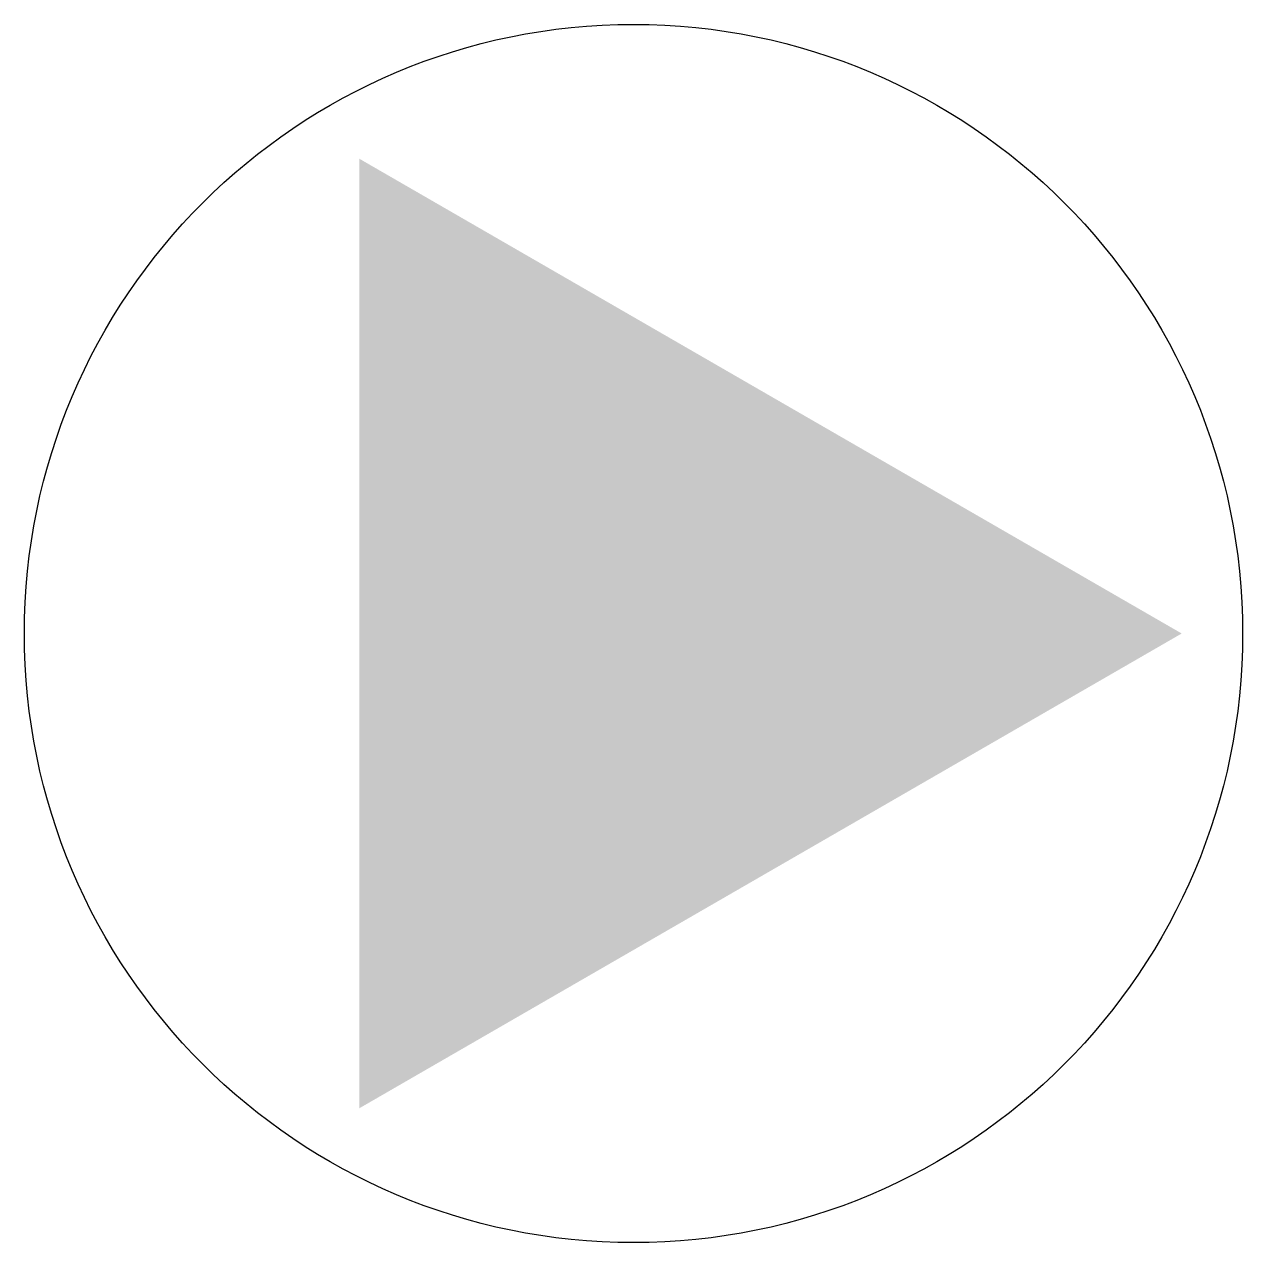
# Model space of a CAD drawing. Header units: millimetres. Extents: x -2889.033 to -2888.833, y 1180.13 to 1180.33.
import ezdxf

# ---------------------------------------------------------------- set-up
doc = ezdxf.new("R2010")
doc.units = ezdxf.units.MM
doc.header["$LTSCALE"] = 10
doc.layers.add('Hds_símbolos', color=2, linetype='Continuous')

msp = doc.modelspace()

# ---------------------------------------------------------------- linework, layer by layer
at = {"layer": 'Hds_símbolos', "color": 2}
msp.add_circle((-2888.93337, 1180.23029), 0.1, dxfattribs=at)
at = {"layer": 'Hds_símbolos', "color": 1}
msp.add_solid([(-2888.97837, 1180.15235), (-2888.97837, 1180.30823), (-2888.84337, 1180.23029)], dxfattribs=at)

doc.saveas('drawing.dxf')
